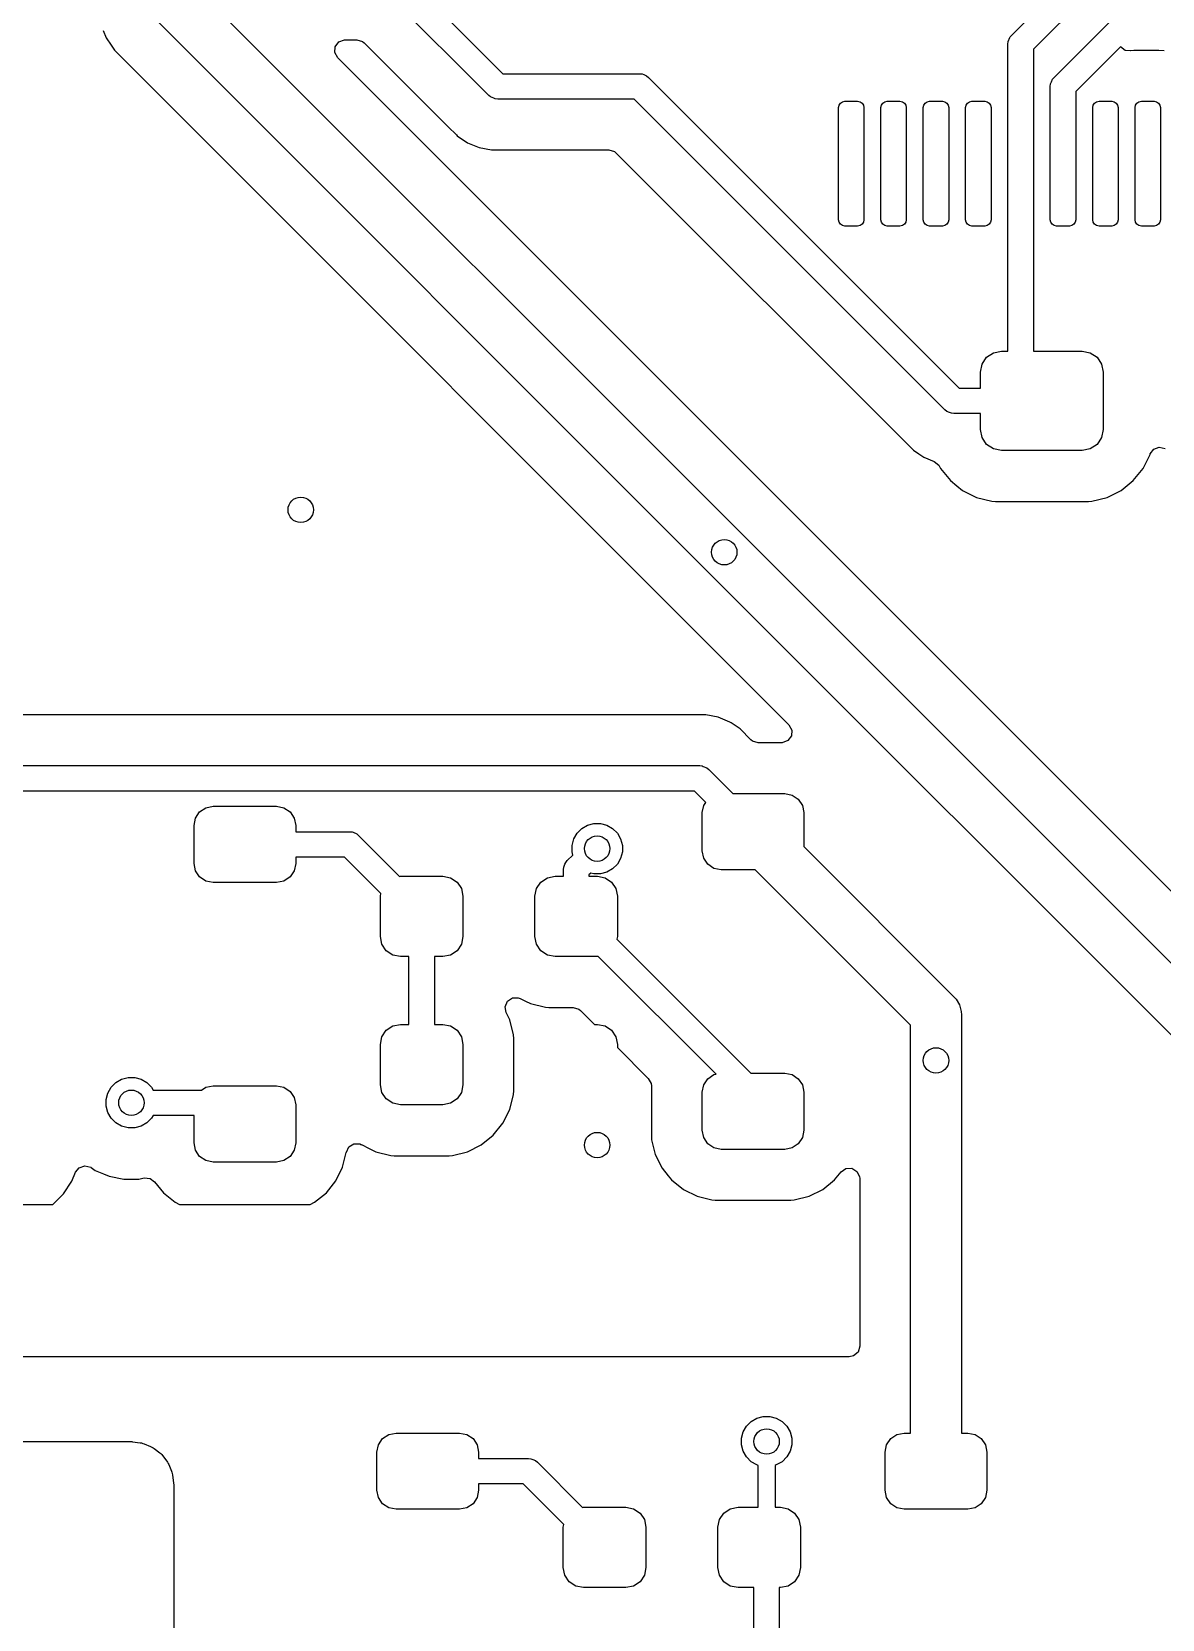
# Model space of a CAD drawing. Header units: inches. Extents: x 1.32 to 5.22, y -7.01 to -1.14.
# Drawn here: x 3.379 to 3.904, y -3.921 to -3.183 of the extents above; entities that cross this region are included whole.
import ezdxf

# ---------------------------------------------------------------- set-up
doc = ezdxf.new("R2010")
doc.units = ezdxf.units.IN
doc.header["$MEASUREMENT"] = 0
doc.layers.add('F.Cu', color=13, linetype='CONTINUOUS', true_color=0xc83434)

msp = doc.modelspace()

# ---------------------------------------------------------------- linework, layer by layer
at = {"layer": 'F.Cu', "linetype": 'CONTINUOUS'}
for p, q in [((3.83441, -3.1848), (3.87378, -3.14543)), ((3.54921, -3.15405), (3.59792, -3.20276)), ((3.88213, -3.15378), (3.84449, -3.19142)), ((3.45669, -3.1644), (3.70914, -3.41685)), ((3.5913, -3.21284), (3.54185, -3.16339)), ((3.85409, -3.20449), (3.89346, -3.16512)), ((3.69244, -3.43355), (3.43653, -3.17764)), ((3.41202, -3.18261), (3.41346, -3.18608)), ((3.41346, -3.18608), (3.41346, -3.18608)), ((3.41346, -3.18608), (3.41579, -3.18957)), ((3.52162, -3.188), (3.52419, -3.18704)), ((3.52419, -3.18704), (3.52454, -3.18703)), ((3.52454, -3.18703), (3.53003, -3.18703)), ((3.53003, -3.18703), (3.53267, -3.1878)), ((3.53267, -3.1878), (3.53348, -3.18846)), ((3.83268, -3.18898), (3.83279, -3.18782)), ((3.83279, -3.18782), (3.83358, -3.18592)), ((3.83358, -3.18592), (3.83367, -3.1857)), ((3.83367, -3.1857), (3.83441, -3.1848)), ((3.41579, -3.18957), (3.41579, -3.18957)), ((3.41579, -3.18957), (3.41734, -3.19189)), ((3.41734, -3.19189), (3.73088, -3.50543)), ((3.51977, -3.19295), (3.51997, -3.1902)), ((3.52109, -3.19536), (3.51977, -3.19295)), ((3.51997, -3.1902), (3.52162, -3.188)), ((3.53348, -3.18846), (3.55352, -3.20849)), ((3.83268, -3.2185), (3.83268, -3.18898)), ((3.84449, -3.19142), (3.84449, -3.2185)), ((3.885, -3.19028), (3.86417, -3.21111)), ((3.88709, -3.19191), (3.885, -3.19028)), ((3.8896, -3.19214), (3.88709, -3.19191)), ((3.8896, -3.19218), (3.8896, -3.19214)), ((3.88982, -3.19216), (3.8896, -3.19218)), ((3.88983, -3.19216), (3.88982, -3.19216)), ((3.88986, -3.19215), (3.88983, -3.19216)), ((3.8912, -3.19203), (3.88986, -3.19215)), ((3.89254, -3.19191), (3.8912, -3.19203)), ((3.90274, -3.19191), (3.89254, -3.19191)), ((3.90524, -3.19214), (3.90274, -3.19191)), ((3.80657, -3.48084), (3.52109, -3.19536)), ((3.55352, -3.20849), (3.57252, -3.2275)), ((3.59792, -3.20276), (3.66142, -3.20276)), ((3.66142, -3.20276), (3.66257, -3.20287)), ((3.66257, -3.20287), (3.66334, -3.20319)), ((3.66334, -3.20319), (3.6647, -3.20375)), ((3.6647, -3.20375), (3.66559, -3.20449)), ((3.66559, -3.20449), (3.81002, -3.34892)), ((3.85236, -3.20866), (3.85248, -3.20751)), ((3.85236, -3.2185), (3.85236, -3.20866)), ((3.85248, -3.20751), (3.85286, -3.20658)), ((3.85286, -3.20658), (3.85336, -3.20538)), ((3.85336, -3.20538), (3.85409, -3.20449)), ((3.59219, -3.21357), (3.5913, -3.21284)), ((3.5937, -3.2142), (3.59219, -3.21357)), ((3.59432, -3.21445), (3.5937, -3.2142)), ((3.59547, -3.21457), (3.59432, -3.21445)), ((3.65897, -3.21457), (3.59547, -3.21457)), ((3.8034, -3.359), (3.65897, -3.21457)), ((3.75416, -3.21737), (3.7548, -3.21642)), ((3.7548, -3.21642), (3.75576, -3.21578)), ((3.75576, -3.21578), (3.75689, -3.21555)), ((3.75689, -3.21555), (3.7628, -3.21555)), ((3.7628, -3.21555), (3.76393, -3.21578)), ((3.76393, -3.21578), (3.76488, -3.21642)), ((3.76488, -3.21642), (3.76552, -3.21737)), ((3.77385, -3.21737), (3.77449, -3.21642)), ((3.77449, -3.21642), (3.77544, -3.21578)), ((3.77544, -3.21578), (3.77657, -3.21555)), ((3.77657, -3.21555), (3.78248, -3.21555)), ((3.78248, -3.21555), (3.78361, -3.21578)), ((3.78361, -3.21578), (3.78457, -3.21642)), ((3.78457, -3.21642), (3.78521, -3.21737)), ((3.79353, -3.21737), (3.79417, -3.21642)), ((3.79417, -3.21642), (3.79513, -3.21578)), ((3.79513, -3.21578), (3.79626, -3.21555)), ((3.79626, -3.21555), (3.80217, -3.21555)), ((3.80217, -3.21555), (3.8033, -3.21578)), ((3.8033, -3.21578), (3.80425, -3.21642)), ((3.80425, -3.21642), (3.80489, -3.21737)), ((3.81322, -3.21737), (3.81386, -3.21642)), ((3.81386, -3.21642), (3.81481, -3.21578)), ((3.81481, -3.21578), (3.81594, -3.21555)), ((3.81594, -3.21555), (3.82185, -3.21555)), ((3.82185, -3.21555), (3.82298, -3.21578)), ((3.82298, -3.21578), (3.82394, -3.21642)), ((3.82394, -3.21642), (3.82458, -3.21737)), ((3.86417, -3.21111), (3.86417, -3.2185)), ((3.87227, -3.21737), (3.87291, -3.21642)), ((3.87291, -3.21642), (3.87387, -3.21578)), ((3.87387, -3.21578), (3.875, -3.21555)), ((3.875, -3.21555), (3.88091, -3.21555)), ((3.88091, -3.21555), (3.88204, -3.21578)), ((3.88204, -3.21578), (3.88299, -3.21642)), ((3.88299, -3.21642), (3.88363, -3.21737)), ((3.89196, -3.21737), (3.8926, -3.21642)), ((3.8926, -3.21642), (3.89356, -3.21578)), ((3.89356, -3.21578), (3.89469, -3.21555)), ((3.89469, -3.21555), (3.90059, -3.21555)), ((3.90059, -3.21555), (3.90172, -3.21578)), ((3.90172, -3.21578), (3.90268, -3.21642)), ((3.90268, -3.21642), (3.90332, -3.21737)), ((3.75394, -3.2185), (3.75416, -3.21737)), ((3.75394, -3.27067), (3.75394, -3.2185)), ((3.76552, -3.21737), (3.76575, -3.2185)), ((3.76575, -3.2185), (3.76575, -3.27067)), ((3.77362, -3.2185), (3.77385, -3.21737)), ((3.77362, -3.27067), (3.77362, -3.2185)), ((3.78521, -3.21737), (3.78543, -3.2185)), ((3.78543, -3.2185), (3.78543, -3.27067)), ((3.79331, -3.2185), (3.79353, -3.21737)), ((3.79331, -3.27067), (3.79331, -3.2185)), ((3.80489, -3.21737), (3.80512, -3.2185)), ((3.80512, -3.2185), (3.80512, -3.27067)), ((3.81299, -3.2185), (3.81322, -3.21737)), ((3.81299, -3.27067), (3.81299, -3.2185)), ((3.82458, -3.21737), (3.8248, -3.2185)), ((3.8248, -3.2185), (3.8248, -3.27067)), ((3.83268, -3.24459), (3.83268, -3.2185)), ((3.84449, -3.2185), (3.84449, -3.24459)), ((3.85236, -3.27067), (3.85236, -3.2185)), ((3.86417, -3.2185), (3.86417, -3.27067)), ((3.87205, -3.2185), (3.87227, -3.21737)), ((3.87205, -3.27067), (3.87205, -3.2185)), ((3.88363, -3.21737), (3.88386, -3.2185)), ((3.88386, -3.2185), (3.88386, -3.27067)), ((3.89173, -3.2185), (3.89196, -3.21737)), ((3.89173, -3.27067), (3.89173, -3.2185)), ((3.90332, -3.21737), (3.90354, -3.2185)), ((3.90354, -3.2185), (3.90354, -3.27067)), ((3.57252, -3.2275), (3.57252, -3.2275)), ((3.57252, -3.2275), (3.57626, -3.23124)), ((3.57626, -3.23124), (3.57664, -3.23161)), ((3.57664, -3.23161), (3.58148, -3.23485)), ((3.58148, -3.23485), (3.58148, -3.23485)), ((3.58148, -3.23485), (3.58685, -3.23707)), ((3.58685, -3.23707), (3.58685, -3.23707)), ((3.58685, -3.23707), (3.58685, -3.23707)), ((3.58685, -3.23707), (3.58685, -3.23707)), ((3.58685, -3.23707), (3.59256, -3.23821)), ((3.59256, -3.23821), (3.59256, -3.23821)), ((3.59256, -3.23821), (3.64716, -3.23821)), ((3.64716, -3.23821), (3.6498, -3.23898)), ((3.6498, -3.23898), (3.65061, -3.23964)), ((3.65061, -3.23964), (3.78874, -3.37777)), ((3.83268, -3.33169), (3.83268, -3.24459)), ((3.84449, -3.24459), (3.84449, -3.33169)), ((3.75416, -3.2718), (3.75394, -3.27067)), ((3.7548, -3.27276), (3.75416, -3.2718)), ((3.75576, -3.2734), (3.7548, -3.27276)), ((3.75689, -3.27362), (3.75576, -3.2734)), ((3.7628, -3.27362), (3.75689, -3.27362)), ((3.76393, -3.2734), (3.7628, -3.27362)), ((3.76488, -3.27276), (3.76393, -3.2734)), ((3.76552, -3.2718), (3.76488, -3.27276)), ((3.76575, -3.27067), (3.76552, -3.2718)), ((3.77385, -3.2718), (3.77362, -3.27067)), ((3.77449, -3.27276), (3.77385, -3.2718)), ((3.77544, -3.2734), (3.77449, -3.27276)), ((3.77657, -3.27362), (3.77544, -3.2734)), ((3.78248, -3.27362), (3.77657, -3.27362)), ((3.78361, -3.2734), (3.78248, -3.27362)), ((3.78457, -3.27276), (3.78361, -3.2734)), ((3.78521, -3.2718), (3.78457, -3.27276)), ((3.78543, -3.27067), (3.78521, -3.2718)), ((3.79353, -3.2718), (3.79331, -3.27067)), ((3.79417, -3.27276), (3.79353, -3.2718)), ((3.79513, -3.2734), (3.79417, -3.27276)), ((3.79626, -3.27362), (3.79513, -3.2734)), ((3.80217, -3.27362), (3.79626, -3.27362)), ((3.8033, -3.2734), (3.80217, -3.27362)), ((3.80425, -3.27276), (3.8033, -3.2734)), ((3.80489, -3.2718), (3.80425, -3.27276)), ((3.80512, -3.27067), (3.80489, -3.2718)), ((3.81322, -3.2718), (3.81299, -3.27067)), ((3.81386, -3.27276), (3.81322, -3.2718)), ((3.81481, -3.2734), (3.81386, -3.27276)), ((3.81594, -3.27362), (3.81481, -3.2734)), ((3.82185, -3.27362), (3.81594, -3.27362)), ((3.82298, -3.2734), (3.82185, -3.27362)), ((3.82394, -3.27276), (3.82298, -3.2734)), ((3.82458, -3.2718), (3.82394, -3.27276)), ((3.8248, -3.27067), (3.82458, -3.2718)), ((3.85259, -3.2718), (3.85236, -3.27067)), ((3.85323, -3.27276), (3.85259, -3.2718)), ((3.85418, -3.2734), (3.85323, -3.27276)), ((3.85531, -3.27362), (3.85418, -3.2734)), ((3.86122, -3.27362), (3.85531, -3.27362)), ((3.86235, -3.2734), (3.86122, -3.27362)), ((3.86331, -3.27276), (3.86235, -3.2734)), ((3.86395, -3.2718), (3.86331, -3.27276)), ((3.86417, -3.27067), (3.86395, -3.2718)), ((3.87227, -3.2718), (3.87205, -3.27067)), ((3.87291, -3.27276), (3.87227, -3.2718)), ((3.87387, -3.2734), (3.87291, -3.27276)), ((3.875, -3.27362), (3.87387, -3.2734)), ((3.88091, -3.27362), (3.875, -3.27362)), ((3.88204, -3.2734), (3.88091, -3.27362)), ((3.88299, -3.27276), (3.88204, -3.2734)), ((3.88363, -3.2718), (3.88299, -3.27276)), ((3.88386, -3.27067), (3.88363, -3.2718)), ((3.89196, -3.2718), (3.89173, -3.27067)), ((3.8926, -3.27276), (3.89196, -3.2718)), ((3.89356, -3.2734), (3.8926, -3.27276)), ((3.89469, -3.27362), (3.89356, -3.2734)), ((3.90059, -3.27362), (3.89469, -3.27362)), ((3.90172, -3.2734), (3.90059, -3.27362)), ((3.90268, -3.27276), (3.90172, -3.2734)), ((3.90332, -3.2718), (3.90268, -3.27276)), ((3.90354, -3.27067), (3.90332, -3.2718)), ((3.82063, -3.33777), (3.82276, -3.33458)), ((3.82276, -3.33458), (3.82596, -3.33244)), ((3.82596, -3.33244), (3.82972, -3.33169)), ((3.82972, -3.33169), (3.83268, -3.33169)), ((3.84449, -3.33169), (3.86713, -3.33169)), ((3.86713, -3.33169), (3.87089, -3.33244)), ((3.87089, -3.33244), (3.87409, -3.33458)), ((3.87409, -3.33458), (3.87622, -3.33777)), ((3.81988, -3.34154), (3.82063, -3.33777)), ((3.81988, -3.34892), (3.81988, -3.34154)), ((3.87622, -3.33777), (3.87697, -3.34154)), ((3.87697, -3.34154), (3.87697, -3.36811)), ((3.81002, -3.34892), (3.81988, -3.34892)), ((3.8043, -3.35973), (3.8034, -3.359)), ((3.80554, -3.36025), (3.8043, -3.35973)), ((3.80643, -3.36061), (3.80554, -3.36025)), ((3.80758, -3.36073), (3.80643, -3.36061)), ((3.81988, -3.36073), (3.80758, -3.36073)), ((3.81988, -3.36811), (3.81988, -3.36073)), ((3.82063, -3.37188), (3.81988, -3.36811)), ((3.82276, -3.37507), (3.82063, -3.37188)), ((3.87622, -3.37188), (3.87409, -3.37507)), ((3.87697, -3.36811), (3.87622, -3.37188)), ((3.78874, -3.37777), (3.78874, -3.37777)), ((3.78874, -3.37777), (3.79131, -3.37949)), ((3.79131, -3.37949), (3.79131, -3.37949)), ((3.79131, -3.37949), (3.79131, -3.37949)), ((3.79131, -3.37949), (3.79358, -3.38101)), ((3.82596, -3.3772), (3.82276, -3.37507)), ((3.82972, -3.37795), (3.82596, -3.3772)), ((3.86713, -3.37795), (3.82972, -3.37795)), ((3.87089, -3.3772), (3.86713, -3.37795)), ((3.87409, -3.37507), (3.87089, -3.3772)), ((3.89874, -3.37972), (3.89881, -3.37953)), ((3.89881, -3.37953), (3.90045, -3.37732)), ((3.90045, -3.37732), (3.90302, -3.37635)), ((3.90302, -3.37635), (3.90571, -3.37692)), ((3.79358, -3.38101), (3.79358, -3.38101)), ((3.79358, -3.38101), (3.79358, -3.38101)), ((3.79358, -3.38101), (3.79839, -3.383)), ((3.79839, -3.383), (3.80053, -3.38472)), ((3.80053, -3.38472), (3.80089, -3.38534)), ((3.80089, -3.38534), (3.80134, -3.38625)), ((3.80134, -3.38625), (3.80591, -3.39193)), ((3.89094, -3.39193), (3.89551, -3.38625)), ((3.89551, -3.38625), (3.89874, -3.37973)), ((3.89874, -3.37973), (3.89874, -3.37972)), ((3.80591, -3.39193), (3.80888, -3.39432)), ((3.80888, -3.39432), (3.81158, -3.39649)), ((3.88527, -3.39649), (3.89094, -3.39193)), ((3.81158, -3.39649), (3.81811, -3.39973)), ((3.81811, -3.39973), (3.82518, -3.40148)), ((3.82518, -3.40148), (3.82518, -3.40148)), ((3.82518, -3.40148), (3.82518, -3.40148)), ((3.82518, -3.40148), (3.82681, -3.40159)), ((3.82681, -3.40159), (3.82681, -3.40159)), ((3.82681, -3.40159), (3.87004, -3.40159)), ((3.87004, -3.40159), (3.87167, -3.40148)), ((3.87004, -3.40159), (3.87004, -3.40159)), ((3.87167, -3.40148), (3.87874, -3.39973)), ((3.87874, -3.39973), (3.88527, -3.39649)), ((3.70914, -3.41685), (4.19781, -3.90551)), ((4.18456, -3.92567), (3.69244, -3.43355)), ((3.80983, -3.4841), (3.80657, -3.48084)), ((4.12351, -3.79778), (3.80983, -3.4841)), ((3.69228, -3.50077), (3.36741, -3.50077)), ((3.69799, -3.5019), (3.69228, -3.50077)), ((3.69228, -3.50077), (3.69228, -3.50077)), ((3.70337, -3.50413), (3.69799, -3.5019)), ((3.69799, -3.5019), (3.69799, -3.5019)), ((3.70399, -3.50455), (3.70337, -3.50413)), ((3.70337, -3.50413), (3.70337, -3.50413)), ((3.70487, -3.50514), (3.70399, -3.50455)), ((3.70821, -3.50736), (3.70487, -3.50514)), ((3.71317, -3.51233), (3.70821, -3.50736)), ((3.71398, -3.51298), (3.71317, -3.51233)), ((3.732, -3.51058), (3.73035, -3.51279)), ((3.73088, -3.50543), (3.7322, -3.50784)), ((3.7322, -3.50784), (3.732, -3.51058)), ((3.71662, -3.51376), (3.71398, -3.51298)), ((3.72743, -3.51376), (3.71662, -3.51376)), ((3.72777, -3.51375), (3.72743, -3.51376)), ((3.73035, -3.51279), (3.72777, -3.51375)), ((3.34813, -3.52441), (3.68937, -3.52441)), ((3.68937, -3.52441), (3.69052, -3.52452)), ((3.69052, -3.52452), (3.69102, -3.52473)), ((3.69102, -3.52473), (3.69265, -3.5254)), ((3.69265, -3.5254), (3.69355, -3.52614)), ((3.69355, -3.52614), (3.70481, -3.5374)), ((3.68692, -3.53622), (3.34467, -3.53622)), ((3.69217, -3.54146), (3.68692, -3.53622)), ((3.69123, -3.54287), (3.69217, -3.54146)), ((3.70481, -3.5374), (3.72894, -3.5374)), ((3.72894, -3.5374), (3.73233, -3.53808)), ((3.73233, -3.53808), (3.7352, -3.54)), ((3.7352, -3.54), (3.73712, -3.54287)), ((3.45433, -3.55217), (3.455, -3.54878)), ((3.455, -3.54878), (3.45693, -3.5459)), ((3.45693, -3.5459), (3.4598, -3.54398)), ((3.4598, -3.54398), (3.46319, -3.54331)), ((3.46319, -3.54331), (3.49272, -3.54331)), ((3.49272, -3.54331), (3.49611, -3.54398)), ((3.49611, -3.54398), (3.49898, -3.5459)), ((3.49898, -3.5459), (3.5009, -3.54878)), ((3.5009, -3.54878), (3.50157, -3.55217)), ((3.69055, -3.54626), (3.69123, -3.54287)), ((3.69055, -3.56398), (3.69055, -3.54626)), ((3.73712, -3.54287), (3.7378, -3.54626)), ((3.7378, -3.54626), (3.7378, -3.56204)), ((3.45433, -3.56988), (3.45433, -3.55217)), ((3.50157, -3.55217), (3.50157, -3.55512)), ((3.50157, -3.55512), (3.52667, -3.55512)), ((3.52667, -3.55512), (3.52783, -3.55523)), ((3.52783, -3.55523), (3.52823, -3.5554)), ((3.52823, -3.5554), (3.52995, -3.55611)), ((3.52995, -3.55611), (3.53085, -3.55685)), ((3.63082, -3.55847), (3.63236, -3.5558)), ((3.63236, -3.5558), (3.63454, -3.55362)), ((3.63454, -3.55362), (3.63721, -3.55208)), ((3.63721, -3.55208), (3.64019, -3.55128)), ((3.64019, -3.55128), (3.64327, -3.55128)), ((3.64327, -3.55128), (3.64625, -3.55208)), ((3.64625, -3.55208), (3.64892, -3.55362)), ((3.64892, -3.55362), (3.6511, -3.5558)), ((3.6511, -3.5558), (3.65264, -3.55847)), ((3.53085, -3.55685), (3.54987, -3.57587)), ((3.63002, -3.56145), (3.63082, -3.55847)), ((3.63002, -3.56453), (3.63002, -3.56145)), ((3.65264, -3.55847), (3.65344, -3.56145)), ((3.65344, -3.56145), (3.65344, -3.56453)), ((3.69123, -3.56737), (3.69055, -3.56398)), ((3.7378, -3.56204), (3.80756, -3.63181)), ((3.455, -3.57327), (3.45433, -3.56988)), ((3.50157, -3.56988), (3.5009, -3.57327)), ((3.52423, -3.56693), (3.50157, -3.56693)), ((3.50157, -3.56693), (3.50157, -3.56988)), ((3.54119, -3.58389), (3.52423, -3.56693)), ((3.6262, -3.57158), (3.62675, -3.57024)), ((3.62675, -3.57024), (3.62708, -3.56946)), ((3.62708, -3.56946), (3.62781, -3.56856)), ((3.62781, -3.56856), (3.63041, -3.56597)), ((3.63041, -3.56597), (3.63002, -3.56453)), ((3.6511, -3.57018), (3.64892, -3.57236)), ((3.65264, -3.56751), (3.6511, -3.57018)), ((3.65344, -3.56453), (3.65264, -3.56751)), ((3.69315, -3.57024), (3.69123, -3.56737)), ((3.69602, -3.57216), (3.69315, -3.57024)), ((3.45693, -3.57615), (3.455, -3.57327)), ((3.4598, -3.57807), (3.45693, -3.57615)), ((3.46319, -3.57874), (3.4598, -3.57807)), ((3.49272, -3.57874), (3.46319, -3.57874)), ((3.49611, -3.57807), (3.49272, -3.57874)), ((3.49898, -3.57615), (3.49611, -3.57807)), ((3.5009, -3.57327), (3.49898, -3.57615)), ((3.54987, -3.57587), (3.5503, -3.57579)), ((3.5503, -3.57579), (3.56998, -3.57579)), ((3.56998, -3.57579), (3.57356, -3.5765)), ((3.57356, -3.5765), (3.57659, -3.57853)), ((3.57659, -3.57853), (3.57862, -3.58156)), ((3.61351, -3.58156), (3.61553, -3.57853)), ((3.61553, -3.57853), (3.61857, -3.5765)), ((3.61857, -3.5765), (3.62215, -3.57579)), ((3.62215, -3.57579), (3.62608, -3.57579)), ((3.62608, -3.57274), (3.6262, -3.57158)), ((3.62608, -3.57579), (3.62608, -3.57274)), ((3.63876, -3.57432), (3.63789, -3.57518)), ((3.63789, -3.57518), (3.63789, -3.57579)), ((3.63789, -3.57579), (3.64183, -3.57579)), ((3.64019, -3.5747), (3.63876, -3.57432)), ((3.64327, -3.5747), (3.64019, -3.5747)), ((3.64183, -3.57579), (3.64541, -3.5765)), ((3.64625, -3.5739), (3.64327, -3.5747)), ((3.64541, -3.5765), (3.64844, -3.57853)), ((3.64892, -3.57236), (3.64625, -3.5739)), ((3.64844, -3.57853), (3.65047, -3.58156)), ((3.69941, -3.57283), (3.69602, -3.57216)), ((3.71519, -3.57283), (3.69941, -3.57283)), ((3.7874, -3.64505), (3.71519, -3.57283)), ((3.54094, -3.58514), (3.54119, -3.58389)), ((3.54094, -3.60384), (3.54094, -3.58514)), ((3.57862, -3.58156), (3.57933, -3.58514)), ((3.57933, -3.58514), (3.57933, -3.60384)), ((3.6128, -3.58514), (3.61351, -3.58156)), ((3.6128, -3.60384), (3.6128, -3.58514)), ((3.65047, -3.58156), (3.65118, -3.58514)), ((3.65118, -3.58514), (3.65118, -3.60384)), ((3.54166, -3.60742), (3.54094, -3.60384)), ((3.54368, -3.61045), (3.54166, -3.60742)), ((3.57862, -3.60742), (3.57659, -3.61045)), ((3.57933, -3.60384), (3.57862, -3.60742)), ((3.61351, -3.60742), (3.6128, -3.60384)), ((3.61553, -3.61045), (3.61351, -3.60742)), ((3.65118, -3.60384), (3.65093, -3.60508)), ((3.65093, -3.60508), (3.71317, -3.66732)), ((3.54672, -3.61248), (3.54368, -3.61045)), ((3.5503, -3.61319), (3.54672, -3.61248)), ((3.55423, -3.61319), (3.5503, -3.61319)), ((3.55423, -3.64469), (3.55423, -3.61319)), ((3.56998, -3.61319), (3.56604, -3.61319)), ((3.56604, -3.61319), (3.56604, -3.64469)), ((3.57356, -3.61248), (3.56998, -3.61319)), ((3.57659, -3.61045), (3.57356, -3.61248)), ((3.61857, -3.61248), (3.61553, -3.61045)), ((3.62215, -3.61319), (3.61857, -3.61248)), ((3.64183, -3.61319), (3.62215, -3.61319)), ((3.64225, -3.6131), (3.64183, -3.61319)), ((3.69696, -3.66781), (3.64225, -3.6131)), ((3.59897, -3.63649), (3.60003, -3.63395)), ((3.59945, -3.6392), (3.59897, -3.63649)), ((3.60003, -3.63395), (3.6023, -3.63239)), ((3.6023, -3.63239), (3.60505, -3.6323)), ((3.60505, -3.6323), (3.60599, -3.63265)), ((3.60599, -3.63265), (3.60837, -3.63384)), ((3.60837, -3.63384), (3.6107, -3.63499)), ((3.6107, -3.63499), (3.61767, -3.63672)), ((3.61767, -3.63672), (3.61767, -3.63672)), ((3.61767, -3.63672), (3.61767, -3.63672)), ((3.61767, -3.63672), (3.61928, -3.63683)), ((3.61928, -3.63683), (3.63052, -3.63683)), ((3.63052, -3.63683), (3.63316, -3.63761)), ((3.63316, -3.63761), (3.63397, -3.63826)), ((3.80756, -3.63181), (3.80858, -3.63297)), ((3.80858, -3.63297), (3.81012, -3.63564)), ((3.81012, -3.63564), (3.81092, -3.63862)), ((3.54672, -3.6454), (3.5503, -3.64469)), ((3.5503, -3.64469), (3.55423, -3.64469)), ((3.56604, -3.64469), (3.56998, -3.64469)), ((3.56998, -3.64469), (3.57356, -3.6454)), ((3.60113, -3.64259), (3.59945, -3.6392)), ((3.60286, -3.64956), (3.60113, -3.64259)), ((3.63397, -3.63826), (3.6404, -3.64469)), ((3.6404, -3.64469), (3.64183, -3.64469)), ((3.64183, -3.64469), (3.64541, -3.6454)), ((3.7874, -3.66142), (3.7874, -3.64505)), ((3.81092, -3.63862), (3.81102, -3.64016)), ((3.81102, -3.64016), (3.81102, -3.66142)), ((3.54094, -3.65404), (3.54166, -3.65046)), ((3.54166, -3.65046), (3.54368, -3.64742)), ((3.54368, -3.64742), (3.54672, -3.6454)), ((3.57356, -3.6454), (3.57659, -3.64742)), ((3.57659, -3.64742), (3.57862, -3.65046)), ((3.57862, -3.65046), (3.57933, -3.65404)), ((3.60297, -3.65117), (3.60286, -3.64956)), ((3.60297, -3.6756), (3.60297, -3.65117)), ((3.64541, -3.6454), (3.64844, -3.64742)), ((3.64844, -3.64742), (3.65047, -3.65046)), ((3.65047, -3.65046), (3.65118, -3.65404)), ((3.54094, -3.67274), (3.54094, -3.65404)), ((3.57933, -3.65404), (3.57933, -3.67274)), ((3.65118, -3.65404), (3.65118, -3.65547)), ((3.65118, -3.65547), (3.66548, -3.66977)), ((3.71317, -3.66732), (3.72894, -3.66732)), ((3.72894, -3.66732), (3.73233, -3.668)), ((3.7874, -3.83465), (3.7874, -3.66142)), ((3.81102, -3.66142), (3.81102, -3.83465)), ((3.41428, -3.67658), (3.41583, -3.67391)), ((3.41583, -3.67391), (3.41801, -3.67173)), ((3.41801, -3.67173), (3.42068, -3.67019)), ((3.42068, -3.67019), (3.42366, -3.66939)), ((3.42366, -3.66939), (3.42674, -3.66939)), ((3.42674, -3.66939), (3.42972, -3.67019)), ((3.42972, -3.67019), (3.43239, -3.67173)), ((3.43239, -3.67173), (3.43457, -3.67391)), ((3.43457, -3.67391), (3.43531, -3.6752)), ((3.45786, -3.6752), (3.4598, -3.6739)), ((3.4598, -3.6739), (3.46319, -3.67323)), ((3.46319, -3.67323), (3.49272, -3.67323)), ((3.49272, -3.67323), (3.49611, -3.6739)), ((3.49611, -3.6739), (3.49898, -3.67582)), ((3.54166, -3.67631), (3.54094, -3.67274)), ((3.57933, -3.67274), (3.57862, -3.67631)), ((3.66548, -3.66977), (3.6668, -3.67218)), ((3.6668, -3.67218), (3.6669, -3.67327)), ((3.6669, -3.67327), (3.66691, -3.67327)), ((3.66691, -3.67327), (3.66691, -3.69672)), ((3.69055, -3.67618), (3.69123, -3.67279)), ((3.69123, -3.67279), (3.69315, -3.66992)), ((3.69315, -3.66992), (3.69602, -3.668)), ((3.69602, -3.668), (3.69696, -3.66781)), ((3.73233, -3.668), (3.7352, -3.66992)), ((3.7352, -3.66992), (3.73712, -3.67279)), ((3.73712, -3.67279), (3.7378, -3.67618)), ((3.41349, -3.67956), (3.41428, -3.67658)), ((3.41349, -3.68264), (3.41349, -3.67956)), ((3.43531, -3.6752), (3.45786, -3.6752)), ((3.49898, -3.67582), (3.5009, -3.6787)), ((3.5009, -3.6787), (3.50157, -3.68209)), ((3.50157, -3.68209), (3.50157, -3.6998)), ((3.54368, -3.67935), (3.54166, -3.67631)), ((3.54672, -3.68137), (3.54368, -3.67935)), ((3.5503, -3.68209), (3.54672, -3.68137)), ((3.56998, -3.68209), (3.5503, -3.68209)), ((3.57356, -3.68137), (3.56998, -3.68209)), ((3.57659, -3.67935), (3.57356, -3.68137)), ((3.57862, -3.67631), (3.57659, -3.67935)), ((3.60113, -3.68418), (3.60286, -3.67722)), ((3.60286, -3.67722), (3.60297, -3.6756)), ((3.69055, -3.6939), (3.69055, -3.67618)), ((3.7378, -3.67618), (3.7378, -3.6939)), ((3.41428, -3.68562), (3.41349, -3.68264)), ((3.41583, -3.68829), (3.41428, -3.68562)), ((3.41801, -3.69047), (3.41583, -3.68829)), ((3.43457, -3.68829), (3.43239, -3.69047)), ((3.43531, -3.68701), (3.43457, -3.68829)), ((3.45433, -3.68701), (3.43531, -3.68701)), ((3.45433, -3.6998), (3.45433, -3.68701)), ((3.59794, -3.69061), (3.60113, -3.68418)), ((3.42068, -3.69201), (3.41801, -3.69047)), ((3.42366, -3.69281), (3.42068, -3.69201)), ((3.42674, -3.69281), (3.42366, -3.69281)), ((3.42972, -3.69201), (3.42674, -3.69281)), ((3.43239, -3.69047), (3.42972, -3.69201)), ((3.58785, -3.7007), (3.59345, -3.6962)), ((3.59345, -3.6962), (3.59794, -3.69061)), ((3.66691, -3.69672), (3.66702, -3.69831)), ((3.69123, -3.69729), (3.69055, -3.6939)), ((3.7378, -3.6939), (3.73712, -3.69729)), ((3.455, -3.70319), (3.45433, -3.6998)), ((3.45693, -3.70607), (3.455, -3.70319)), ((3.5009, -3.70319), (3.49898, -3.70607)), ((3.50157, -3.6998), (3.5009, -3.70319)), ((3.5234, -3.71108), (3.52511, -3.70422)), ((3.52511, -3.70422), (3.52512, -3.70415)), ((3.52511, -3.70422), (3.52511, -3.70422)), ((3.52512, -3.70415), (3.52513, -3.70412)), ((3.52513, -3.70412), (3.52516, -3.70401)), ((3.52516, -3.70401), (3.52518, -3.70401)), ((3.52518, -3.70401), (3.52629, -3.70166)), ((3.52629, -3.70166), (3.52863, -3.70021)), ((3.52863, -3.70021), (3.53138, -3.70024)), ((3.53138, -3.70024), (3.53217, -3.70061)), ((3.53217, -3.70061), (3.53218, -3.70058)), ((3.53218, -3.70058), (3.53575, -3.70235)), ((3.53575, -3.70235), (3.53885, -3.70389)), ((3.53885, -3.70389), (3.54581, -3.70562)), ((3.57446, -3.70562), (3.58142, -3.70389)), ((3.58142, -3.70389), (3.58785, -3.7007)), ((3.66702, -3.69831), (3.66872, -3.70517)), ((3.69315, -3.70016), (3.69123, -3.69729)), ((3.69602, -3.70208), (3.69315, -3.70016)), ((3.69941, -3.70276), (3.69602, -3.70208)), ((3.72894, -3.70276), (3.69941, -3.70276)), ((3.73233, -3.70208), (3.72894, -3.70276)), ((3.7352, -3.70016), (3.73233, -3.70208)), ((3.73712, -3.69729), (3.7352, -3.70016)), ((3.39928, -3.71344), (3.401, -3.7113)), ((3.401, -3.7113), (3.40361, -3.71043)), ((3.40361, -3.71043), (3.40628, -3.71111)), ((3.40628, -3.71111), (3.4065, -3.71125)), ((3.4065, -3.71125), (3.4084, -3.71252)), ((3.4598, -3.70799), (3.45693, -3.70607)), ((3.46319, -3.70866), (3.4598, -3.70799)), ((3.49272, -3.70866), (3.46319, -3.70866)), ((3.49611, -3.70799), (3.49272, -3.70866)), ((3.49898, -3.70607), (3.49611, -3.70799)), ((3.52026, -3.71741), (3.5234, -3.71108)), ((3.54581, -3.70562), (3.54581, -3.70562)), ((3.54581, -3.70562), (3.54582, -3.70562)), ((3.54582, -3.70562), (3.54743, -3.70573)), ((3.54743, -3.70573), (3.57285, -3.70573)), ((3.57285, -3.70573), (3.57446, -3.70562)), ((3.66872, -3.70517), (3.67186, -3.7115)), ((3.67186, -3.7115), (3.67476, -3.71511)), ((3.75507, -3.71326), (3.75733, -3.71169)), ((3.75733, -3.71169), (3.76008, -3.71158)), ((3.76008, -3.71158), (3.76245, -3.71299)), ((3.39368, -3.72339), (3.39756, -3.71758)), ((3.39756, -3.71758), (3.39928, -3.71344)), ((3.4084, -3.71252), (3.4084, -3.71252)), ((3.4084, -3.71252), (3.41217, -3.71408)), ((3.41217, -3.71408), (3.41486, -3.71519)), ((3.41486, -3.71519), (3.41486, -3.71519)), ((3.41486, -3.71519), (3.41486, -3.71519)), ((3.41486, -3.71519), (3.4217, -3.71656)), ((3.4217, -3.71656), (3.4217, -3.71656)), ((3.4217, -3.71656), (3.4217, -3.71656)), ((3.4217, -3.71656), (3.42869, -3.71656)), ((3.42869, -3.71656), (3.43119, -3.71606)), ((3.43119, -3.71606), (3.43393, -3.7163)), ((3.43393, -3.7163), (3.43595, -3.71779)), ((3.43595, -3.71779), (3.44007, -3.72292)), ((3.51583, -3.72292), (3.52026, -3.71741)), ((3.67476, -3.71511), (3.67629, -3.71701)), ((3.67629, -3.71701), (3.6818, -3.72144)), ((3.74654, -3.72144), (3.75205, -3.71701)), ((3.75205, -3.71701), (3.75507, -3.71326)), ((3.76245, -3.71299), (3.76368, -3.71544)), ((3.76368, -3.71544), (3.76376, -3.71632)), ((3.76376, -3.71632), (3.76376, -3.79433)), ((3.38874, -3.72833), (3.39368, -3.72339)), ((3.44007, -3.72292), (3.44558, -3.72735)), ((3.51032, -3.72735), (3.51583, -3.72292)), ((3.6818, -3.72144), (3.68814, -3.72458)), ((3.68814, -3.72458), (3.695, -3.72629)), ((3.695, -3.72629), (3.69658, -3.7264)), ((3.69658, -3.7264), (3.69658, -3.7264)), ((3.69658, -3.7264), (3.73176, -3.7264)), ((3.73176, -3.7264), (3.73335, -3.72629)), ((3.73176, -3.7264), (3.73176, -3.7264)), ((3.73335, -3.72629), (3.74021, -3.72458)), ((3.74021, -3.72458), (3.74654, -3.72144)), ((3.32779, -3.72835), (3.38871, -3.72835)), ((3.38871, -3.72835), (3.38874, -3.72833)), ((3.44558, -3.72735), (3.44759, -3.72835)), ((3.44759, -3.72835), (3.50831, -3.72835)), ((3.50831, -3.72835), (3.51032, -3.72735)), ((3.75888, -3.79921), (3.09687, -3.79921)), ((3.76091, -3.79877), (3.75888, -3.79921)), ((3.76298, -3.79697), (3.76091, -3.79877)), ((3.76376, -3.79433), (3.76298, -3.79697)), ((3.7111, -3.83139), (3.71328, -3.82921)), ((3.71328, -3.82921), (3.71595, -3.82767)), ((3.71595, -3.82767), (3.71893, -3.82687)), ((3.71893, -3.82687), (3.72201, -3.82687)), ((3.72201, -3.82687), (3.72499, -3.82767)), ((3.72499, -3.82767), (3.72766, -3.82921)), ((3.72766, -3.82921), (3.72984, -3.83139)), ((3.54196, -3.83724), (3.54484, -3.83532)), ((3.54484, -3.83532), (3.54823, -3.83465)), ((3.54823, -3.83465), (3.57776, -3.83465)), ((3.57776, -3.83465), (3.58115, -3.83532)), ((3.58115, -3.83532), (3.58402, -3.83724)), ((3.70876, -3.83704), (3.70956, -3.83406)), ((3.70876, -3.84012), (3.70876, -3.83704)), ((3.70956, -3.83406), (3.7111, -3.83139)), ((3.72984, -3.83139), (3.73138, -3.83406)), ((3.73138, -3.83406), (3.73218, -3.83704)), ((3.73218, -3.83704), (3.73218, -3.84012)), ((3.77819, -3.83724), (3.78106, -3.83532)), ((3.78106, -3.83532), (3.78445, -3.83465)), ((3.78445, -3.83465), (3.7874, -3.83465)), ((3.81102, -3.83465), (3.81398, -3.83465)), ((3.81398, -3.83465), (3.81737, -3.83532)), ((3.81737, -3.83532), (3.82024, -3.83724)), ((3.09055, -3.83858), (3.42472, -3.83858)), ((3.42472, -3.83858), (3.42504, -3.83859)), ((3.42504, -3.83859), (3.42536, -3.83861)), ((3.42536, -3.83861), (3.42567, -3.83865)), ((3.42567, -3.83865), (3.42934, -3.83913)), ((3.42934, -3.83913), (3.42996, -3.83925)), ((3.42996, -3.83925), (3.43058, -3.83942)), ((3.43058, -3.83942), (3.43118, -3.83962)), ((3.43118, -3.83962), (3.43415, -3.84085)), ((3.43415, -3.84085), (3.43472, -3.84113)), ((3.43472, -3.84113), (3.43527, -3.84145)), ((3.43527, -3.84145), (3.4358, -3.84181)), ((3.4358, -3.84181), (3.43584, -3.84184)), ((3.43584, -3.84184), (3.43835, -3.84376)), ((3.43835, -3.84376), (3.43883, -3.84418)), ((3.43883, -3.84418), (3.43928, -3.84463)), ((3.53937, -3.8435), (3.54004, -3.84011)), ((3.53937, -3.86122), (3.53937, -3.8435)), ((3.54004, -3.84011), (3.54196, -3.83724)), ((3.58402, -3.83724), (3.58594, -3.84011)), ((3.58594, -3.84011), (3.58661, -3.8435)), ((3.58661, -3.8435), (3.58661, -3.84646)), ((3.70956, -3.8431), (3.70876, -3.84012)), ((3.7111, -3.84577), (3.70956, -3.8431)), ((3.73138, -3.8431), (3.72984, -3.84577)), ((3.73218, -3.84012), (3.73138, -3.8431)), ((3.77559, -3.8435), (3.77626, -3.84011)), ((3.77559, -3.86122), (3.77559, -3.8435)), ((3.77626, -3.84011), (3.77819, -3.83724)), ((3.82024, -3.83724), (3.82216, -3.84011)), ((3.82216, -3.84011), (3.82283, -3.8435)), ((3.82283, -3.8435), (3.82283, -3.86122)), ((3.43928, -3.84463), (3.4397, -3.84511)), ((3.4397, -3.84511), (3.44166, -3.84766)), ((3.44166, -3.84766), (3.44201, -3.84819)), ((3.44201, -3.84819), (3.44233, -3.84874)), ((3.44233, -3.84874), (3.44261, -3.84931)), ((3.44261, -3.84931), (3.44384, -3.85228)), ((3.58661, -3.84646), (3.60974, -3.84646)), ((3.60974, -3.84646), (3.6109, -3.84657)), ((3.6109, -3.84657), (3.61178, -3.84694)), ((3.61178, -3.84694), (3.61302, -3.84745)), ((3.61302, -3.84745), (3.61392, -3.84819)), ((3.61392, -3.84819), (3.63491, -3.86918)), ((3.71328, -3.84795), (3.7111, -3.84577)), ((3.71595, -3.84949), (3.71328, -3.84795)), ((3.71654, -3.84965), (3.71595, -3.84949)), ((3.71654, -3.86909), (3.71654, -3.84965)), ((3.72499, -3.84949), (3.72441, -3.84965)), ((3.72441, -3.84965), (3.72441, -3.86909)), ((3.72766, -3.84795), (3.72499, -3.84949)), ((3.72984, -3.84577), (3.72766, -3.84795)), ((3.44384, -3.85228), (3.44405, -3.85289)), ((3.44405, -3.85289), (3.44421, -3.8535)), ((3.44421, -3.8535), (3.44434, -3.85413)), ((3.44434, -3.85413), (3.44468, -3.85676)), ((3.44468, -3.85676), (3.44468, -3.85676)), ((3.44468, -3.85676), (3.44482, -3.85779)), ((3.44482, -3.85779), (3.44485, -3.85811)), ((3.44485, -3.85811), (3.44487, -3.85843)), ((3.44487, -3.85843), (3.44488, -3.85875)), ((3.44488, -3.85875), (3.44488, -3.97144)), ((3.6073, -3.85827), (3.58661, -3.85827)), ((3.58661, -3.85827), (3.58661, -3.86122)), ((3.62623, -3.8772), (3.6073, -3.85827)), ((3.54004, -3.86461), (3.53937, -3.86122)), ((3.54196, -3.86748), (3.54004, -3.86461)), ((3.58594, -3.86461), (3.58402, -3.86748)), ((3.58661, -3.86122), (3.58594, -3.86461)), ((3.77626, -3.86461), (3.77559, -3.86122)), ((3.77819, -3.86748), (3.77626, -3.86461)), ((3.82216, -3.86461), (3.82024, -3.86748)), ((3.82283, -3.86122), (3.82216, -3.86461)), ((3.54484, -3.8694), (3.54196, -3.86748)), ((3.54823, -3.87008), (3.54484, -3.8694)), ((3.57776, -3.87008), (3.54823, -3.87008)), ((3.58115, -3.8694), (3.57776, -3.87008)), ((3.58402, -3.86748), (3.58115, -3.8694)), ((3.63491, -3.86918), (3.63533, -3.86909)), ((3.63533, -3.86909), (3.65502, -3.86909)), ((3.65502, -3.86909), (3.6586, -3.86981)), ((3.6586, -3.86981), (3.66163, -3.87183)), ((3.66163, -3.87183), (3.66366, -3.87487)), ((3.69855, -3.87487), (3.70057, -3.87183)), ((3.70057, -3.87183), (3.70361, -3.86981)), ((3.70361, -3.86981), (3.70719, -3.86909)), ((3.70719, -3.86909), (3.71654, -3.86909)), ((3.72441, -3.86909), (3.72687, -3.86909)), ((3.72687, -3.86909), (3.73045, -3.86981)), ((3.73045, -3.86981), (3.73348, -3.87183)), ((3.73348, -3.87183), (3.73551, -3.87487)), ((3.78106, -3.8694), (3.77819, -3.86748)), ((3.78445, -3.87008), (3.78106, -3.8694)), ((3.81398, -3.87008), (3.78445, -3.87008)), ((3.81737, -3.8694), (3.81398, -3.87008)), ((3.82024, -3.86748), (3.81737, -3.8694)), ((3.62598, -3.87844), (3.62623, -3.8772)), ((3.62598, -3.89715), (3.62598, -3.87844)), ((3.66366, -3.87487), (3.66437, -3.87844)), ((3.66437, -3.87844), (3.66437, -3.89715)), ((3.69783, -3.87844), (3.69855, -3.87487)), ((3.69783, -3.89715), (3.69783, -3.87844)), ((3.73551, -3.87487), (3.73622, -3.87844)), ((3.73622, -3.87844), (3.73622, -3.89715)), ((3.6267, -3.90072), (3.62598, -3.89715)), ((3.62872, -3.90376), (3.6267, -3.90072)), ((3.66366, -3.90072), (3.66163, -3.90376)), ((3.66437, -3.89715), (3.66366, -3.90072)), ((3.69855, -3.90072), (3.69783, -3.89715)), ((3.70057, -3.90376), (3.69855, -3.90072)), ((3.73551, -3.90072), (3.73348, -3.90376)), ((3.73622, -3.89715), (3.73551, -3.90072)), ((3.63176, -3.90578), (3.62872, -3.90376)), ((3.63533, -3.9065), (3.63176, -3.90578)), ((3.65502, -3.9065), (3.63533, -3.9065)), ((3.6586, -3.90578), (3.65502, -3.9065)), ((3.66163, -3.90376), (3.6586, -3.90578)), ((3.70361, -3.90578), (3.70057, -3.90376)), ((3.70719, -3.9065), (3.70361, -3.90578)), ((3.71457, -3.9065), (3.70719, -3.9065)), ((3.71457, -3.93799), (3.71457, -3.9065)), ((3.72687, -3.9065), (3.72638, -3.9065)), ((3.72638, -3.9065), (3.72638, -3.93799)), ((3.73045, -3.90578), (3.72687, -3.9065)), ((3.73348, -3.90376), (3.73045, -3.90578))]:
    msp.add_line(p, q, dxfattribs=at)
at = {"layer": 'F.Cu'}
for centre in [(3.50394, -3.40551), (3.70079, -3.4252), (3.64173, -3.56299), (3.79921, -3.66142), (3.4252, -3.6811), (3.64173, -3.70079), (3.72047, -3.83858)]:
    msp.add_circle(centre, 0.00591, dxfattribs=at)

doc.saveas('drawing.dxf')
